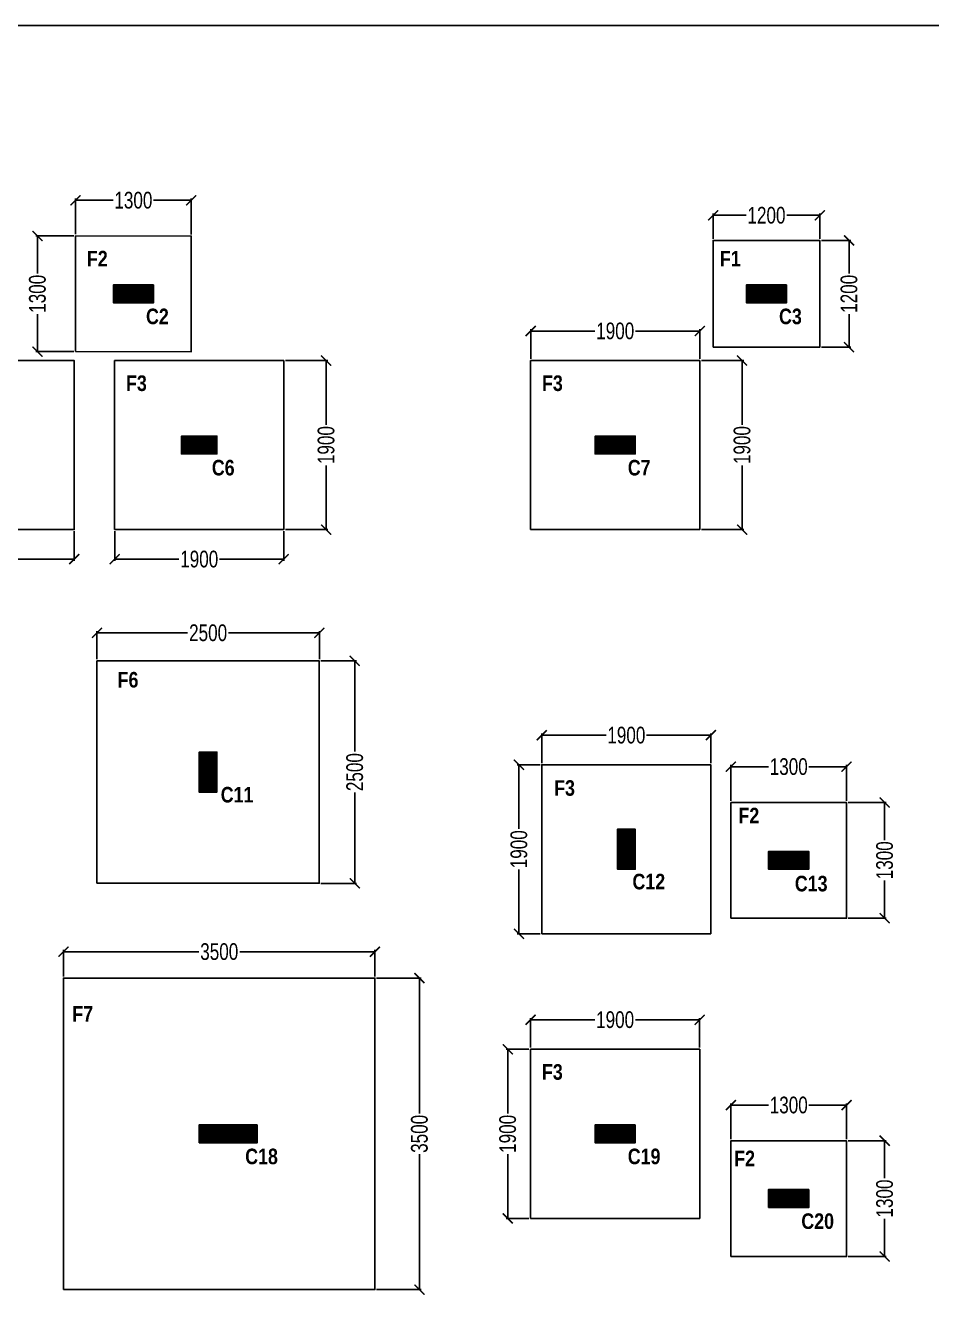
# Model space of a CAD drawing. Header units: millimetres. Extents: x 1798 to 243113, y 1193 to 150435.
# Drawn here: x 33453 to 43634, y 19871 to 34210 of the extents above; entities that cross this region are included whole.
import ezdxf

# ---------------------------------------------------------------- set-up
doc = ezdxf.new("R2010")
doc.units = ezdxf.units.MM
for name, color, linetype in [('-S-DIM', 8, 'Continuous'), ('A-WALL-PATT', 7, 'Continuous'), ('beam', 4, 'Continuous'), ('COL NOS', 12, 'Continuous'), ('column', 5, 'Continuous')]:
    doc.layers.add(name, color=color, linetype=linetype)
doc.styles.add('sd', font='ARIALNB.TTF')
doc.styles.add('SOBHA', font='swisscl.ttf')
doc.dimstyles.new('S-75', dxfattribs={"dimscale": 75, "dimtxt": 2.5, "dimasz": 1.5, "dimexe": 0.25, "dimexo": 0.25, "dimgap": 0.1, "dimtad": 0, "dimdec": 0, "dimrnd": 0.0005, "dimzin": 0, "dimdsep": 46, "dimtxsty": 'SOBHA', "dimblk": 'ARCHTICK', "dimcen": 0.09, "dimclrd": 8, "dimclre": 8, "dimclrt": 6, "dimadec": 0, "dimazin": 0, "dimtfac": 1, "dimtdec": 0, "dimtofl": 0, "dimtmove": 0, "dimatfit": 3, "dimfxl": 0.18, "dimtolj": 1, "dimtzin": 0, "dimlwd": -1, "dimlwe": -1, "dimarcsym": 0})
pattern_1 = [(225, (8423.86154, 36101.38852), (0.08838834765, -0.08838834765), [])]

# ---------------------------------------------------------------- blocks, each defined once
blk = doc.blocks.new('_ArchTick')
at = {"color": 0, "linetype": 'ByBlock', "const_width": 0.15}
blk.add_lwpolyline([(-0.5, -0.5), (0.5, 0.5)], dxfattribs=at)
blk = doc.blocks.new('*D679')
at = {"layer": '-S-DIM', "color": 8, "ltscale": 150000, "transparency": 16777216}
for p, q in [((33996, 31845), (33568, 31845)), ((33587, 31845), (33587, 31423)), ((33587, 30545), (33587, 30967)), ((33996, 30545), (33568, 30545))]:
    blk.add_line(p, q, dxfattribs=at)
at = {"layer": '-S-DIM', "color": 8, "linetype": 'Continuous', "ltscale": 150000, "transparency": 16777216, "xscale": 112.5, "yscale": 112.5, "zscale": 112.5}
for p, rotation in [((33587, 31845), 90), ((33587, 30545), 270)]:
    blk.add_blockref('_ArchTick', p, dxfattribs=dict(at, rotation=rotation))
at = {"layer": '-S-DIM', "color": 6, "linetype": 'Continuous', "ltscale": 150000, "transparency": 16777216, "insert": (33587, 31195), "char_height": 187.5, "attachment_point": 5, "rotation": 90, "style": 'SOBHA'}
blk.add_mtext('\\A1;1300', dxfattribs=at)
blk = doc.blocks.new('*D680')
at = {"layer": '-S-DIM', "color": 8, "ltscale": 150000, "transparency": 16777216}
for p, q in [((34015, 31864), (34015, 32265)), ((35315, 31862), (35315, 32265)), ((34015, 32246), (34437, 32246)), ((35315, 32246), (34893, 32246))]:
    blk.add_line(p, q, dxfattribs=at)
at = {"layer": '-S-DIM', "color": 8, "linetype": 'Continuous', "ltscale": 150000, "transparency": 16777216, "xscale": 112.5, "yscale": 112.5, "zscale": 112.5, "rotation": 180}
blk.add_blockref('_ArchTick', (34015, 32246), dxfattribs=at)
at = {"layer": '-S-DIM', "color": 8, "linetype": 'Continuous', "ltscale": 150000, "transparency": 16777216, "xscale": 112.5, "yscale": 112.5, "zscale": 112.5}
blk.add_blockref('_ArchTick', (35315, 32246), dxfattribs=at)
at = {"layer": '-S-DIM', "color": 6, "linetype": 'Continuous', "ltscale": 150000, "transparency": 16777216, "insert": (34665, 32246), "char_height": 187.5, "attachment_point": 5, "style": 'SOBHA'}
blk.add_mtext('\\A1;1300', dxfattribs=at)
blk = doc.blocks.new('*D568')
at = {"layer": '-S-DIM', "color": 8, "ltscale": 150000, "transparency": 16777216}
for p, q in [((42398, 31795), (42727, 31795)), ((42708, 31795), (42708, 31423)), ((42708, 30595), (42708, 30967)), ((42398, 30595), (42727, 30595))]:
    blk.add_line(p, q, dxfattribs=at)
at = {"layer": '-S-DIM', "color": 8, "linetype": 'Continuous', "ltscale": 150000, "transparency": 16777216, "xscale": 112.5, "yscale": 112.5, "zscale": 112.5}
for p, rotation in [((42708, 31795), 90), ((42708, 30595), 270)]:
    blk.add_blockref('_ArchTick', p, dxfattribs=dict(at, rotation=rotation))
at = {"layer": '-S-DIM', "color": 6, "linetype": 'Continuous', "ltscale": 150000, "transparency": 16777216, "insert": (42708, 31195), "char_height": 187.5, "attachment_point": 5, "rotation": 90, "style": 'SOBHA'}
blk.add_mtext('\\A1;1200', dxfattribs=at)
blk = doc.blocks.new('*D681')
at = {"layer": '-S-DIM', "color": 8, "ltscale": 150000, "transparency": 16777216}
for p, q in [((41180, 31814), (41180, 32096)), ((41180, 32077), (41552, 32077)), ((42380, 32077), (42007, 32077)), ((42380, 31814), (42380, 32096))]:
    blk.add_line(p, q, dxfattribs=at)
at = {"layer": '-S-DIM', "color": 8, "linetype": 'Continuous', "ltscale": 150000, "transparency": 16777216, "xscale": 112.5, "yscale": 112.5, "zscale": 112.5, "rotation": 180}
blk.add_blockref('_ArchTick', (41180, 32077), dxfattribs=at)
at = {"layer": '-S-DIM', "color": 8, "linetype": 'Continuous', "ltscale": 150000, "transparency": 16777216, "xscale": 112.5, "yscale": 112.5, "zscale": 112.5}
blk.add_blockref('_ArchTick', (42380, 32077), dxfattribs=at)
at = {"layer": '-S-DIM', "color": 6, "linetype": 'Continuous', "ltscale": 150000, "transparency": 16777216, "insert": (41780, 32077), "char_height": 187.5, "attachment_point": 5, "style": 'SOBHA'}
blk.add_mtext('\\A1;1200', dxfattribs=at)
blk = doc.blocks.new('*D569')
at = {"layer": '-S-DIM', "color": 8, "ltscale": 150000, "transparency": 16777216}
for p, q in [((42698, 25479), (43127, 25479)), ((43108, 25479), (43108, 25056)), ((43108, 24179), (43108, 24601)), ((42698, 24179), (43127, 24179))]:
    blk.add_line(p, q, dxfattribs=at)
at = {"layer": '-S-DIM', "color": 8, "linetype": 'Continuous', "ltscale": 150000, "transparency": 16777216, "xscale": 112.5, "yscale": 112.5, "zscale": 112.5}
for p, rotation in [((43108, 25479), 90), ((43108, 24179), 270)]:
    blk.add_blockref('_ArchTick', p, dxfattribs=dict(at, rotation=rotation))
at = {"layer": '-S-DIM', "color": 6, "linetype": 'Continuous', "ltscale": 150000, "transparency": 16777216, "insert": (43108, 24829), "char_height": 187.5, "attachment_point": 5, "rotation": 90, "style": 'SOBHA'}
blk.add_mtext('\\A1;1300', dxfattribs=at)
blk = doc.blocks.new('*D682')
at = {"layer": '-S-DIM', "color": 8, "ltscale": 150000, "transparency": 16777216}
for p, q in [((41380, 25497), (41380, 25900)), ((41380, 25881), (41802, 25881)), ((42680, 25881), (42257, 25881)), ((42680, 25497), (42680, 25900))]:
    blk.add_line(p, q, dxfattribs=at)
at = {"layer": '-S-DIM', "color": 8, "linetype": 'Continuous', "ltscale": 150000, "transparency": 16777216, "xscale": 112.5, "yscale": 112.5, "zscale": 112.5, "rotation": 180}
blk.add_blockref('_ArchTick', (41380, 25881), dxfattribs=at)
at = {"layer": '-S-DIM', "color": 8, "linetype": 'Continuous', "ltscale": 150000, "transparency": 16777216, "xscale": 112.5, "yscale": 112.5, "zscale": 112.5}
blk.add_blockref('_ArchTick', (42680, 25881), dxfattribs=at)
at = {"layer": '-S-DIM', "color": 6, "linetype": 'Continuous', "ltscale": 150000, "transparency": 16777216, "insert": (42030, 25881), "char_height": 187.5, "attachment_point": 5, "style": 'SOBHA'}
blk.add_mtext('\\A1;1300', dxfattribs=at)
blk = doc.blocks.new('*D706')
at = {"layer": '-S-DIM', "color": 8, "ltscale": 150000, "transparency": 16777216}
for p, q in [((34255, 27089), (34255, 27404)), ((36755, 27089), (36755, 27404)), ((34255, 27385), (35275, 27385)), ((36755, 27385), (35735, 27385))]:
    blk.add_line(p, q, dxfattribs=at)
at = {"layer": '-S-DIM', "color": 8, "linetype": 'Continuous', "ltscale": 150000, "transparency": 16777216, "xscale": 112.5, "yscale": 112.5, "zscale": 112.5, "rotation": 180}
blk.add_blockref('_ArchTick', (34255, 27385), dxfattribs=at)
at = {"layer": '-S-DIM', "color": 8, "linetype": 'Continuous', "ltscale": 150000, "transparency": 16777216, "xscale": 112.5, "yscale": 112.5, "zscale": 112.5}
blk.add_blockref('_ArchTick', (36755, 27385), dxfattribs=at)
at = {"layer": '-S-DIM', "color": 6, "linetype": 'Continuous', "ltscale": 150000, "transparency": 16777216, "insert": (35505, 27385), "char_height": 187.5, "attachment_point": 5, "style": 'SOBHA'}
blk.add_mtext('\\A1;2500', dxfattribs=at)
blk = doc.blocks.new('*D707')
at = {"layer": '-S-DIM', "color": 8, "ltscale": 150000, "transparency": 16777216}
for p, q in [((36773, 27070), (37172, 27070)), ((37153, 27070), (37153, 26050)), ((37153, 24570), (37153, 25590)), ((36773, 24570), (37172, 24570))]:
    blk.add_line(p, q, dxfattribs=at)
at = {"layer": '-S-DIM', "color": 8, "linetype": 'Continuous', "ltscale": 150000, "transparency": 16777216, "xscale": 112.5, "yscale": 112.5, "zscale": 112.5}
for p, rotation in [((37153, 27070), 90), ((37153, 24570), 270)]:
    blk.add_blockref('_ArchTick', p, dxfattribs=dict(at, rotation=rotation))
at = {"layer": '-S-DIM', "color": 6, "linetype": 'Continuous', "ltscale": 150000, "transparency": 16777216, "insert": (37153, 25820), "char_height": 187.5, "attachment_point": 5, "rotation": 90, "style": 'SOBHA'}
blk.add_mtext('\\A1;2500', dxfattribs=at)
blk = doc.blocks.new('*D708')
at = {"layer": '-S-DIM', "color": 8, "ltscale": 150000, "transparency": 16777216}
for p, q in [((37398, 23505), (37899, 23505)), ((37880, 23505), (37880, 21985)), ((37880, 20005), (37880, 21525)), ((37398, 20005), (37899, 20005))]:
    blk.add_line(p, q, dxfattribs=at)
at = {"layer": '-S-DIM', "color": 8, "linetype": 'Continuous', "ltscale": 150000, "transparency": 16777216, "xscale": 112.5, "yscale": 112.5, "zscale": 112.5}
for p, rotation in [((37880, 23505), 90), ((37880, 20005), 270)]:
    blk.add_blockref('_ArchTick', p, dxfattribs=dict(at, rotation=rotation))
at = {"layer": '-S-DIM', "color": 6, "linetype": 'Continuous', "ltscale": 150000, "transparency": 16777216, "insert": (37880, 21755), "char_height": 187.5, "attachment_point": 5, "rotation": 90, "style": 'SOBHA'}
blk.add_mtext('\\A1;3500', dxfattribs=at)
blk = doc.blocks.new('*D709')
at = {"layer": '-S-DIM', "color": 8, "ltscale": 150000, "transparency": 16777216}
for p, q in [((33880, 23524), (33880, 23821)), ((37380, 23524), (37380, 23821)), ((33880, 23802), (35399, 23802)), ((37380, 23802), (35860, 23802))]:
    blk.add_line(p, q, dxfattribs=at)
at = {"layer": '-S-DIM', "color": 8, "linetype": 'Continuous', "ltscale": 150000, "transparency": 16777216, "xscale": 112.5, "yscale": 112.5, "zscale": 112.5, "rotation": 180}
blk.add_blockref('_ArchTick', (33880, 23802), dxfattribs=at)
at = {"layer": '-S-DIM', "color": 8, "linetype": 'Continuous', "ltscale": 150000, "transparency": 16777216, "xscale": 112.5, "yscale": 112.5, "zscale": 112.5}
blk.add_blockref('_ArchTick', (37380, 23802), dxfattribs=at)
at = {"layer": '-S-DIM', "color": 6, "linetype": 'Continuous', "ltscale": 150000, "transparency": 16777216, "insert": (35630, 23802), "char_height": 187.5, "attachment_point": 5, "style": 'SOBHA'}
blk.add_mtext('\\A1;3500', dxfattribs=at)
blk = doc.blocks.new('*D579')
at = {"layer": '-S-DIM', "color": 8, "ltscale": 150000, "transparency": 16777216}
for p, q in [((32100, 28527), (32100, 28194)), ((34000, 28527), (34000, 28194)), ((32100, 28213), (32822, 28213)), ((34000, 28213), (33277, 28213))]:
    blk.add_line(p, q, dxfattribs=at)
at = {"layer": '-S-DIM', "color": 8, "linetype": 'Continuous', "ltscale": 150000, "transparency": 16777216, "xscale": 112.5, "yscale": 112.5, "zscale": 112.5, "rotation": 180}
blk.add_blockref('_ArchTick', (32100, 28213), dxfattribs=at)
at = {"layer": '-S-DIM', "color": 8, "linetype": 'Continuous', "ltscale": 150000, "transparency": 16777216, "xscale": 112.5, "yscale": 112.5, "zscale": 112.5}
blk.add_blockref('_ArchTick', (34000, 28213), dxfattribs=at)
at = {"layer": '-S-DIM', "color": 6, "linetype": 'Continuous', "ltscale": 150000, "transparency": 16777216, "insert": (33050, 28213), "char_height": 187.5, "attachment_point": 5, "style": 'SOBHA'}
blk.add_mtext('\\A1;1900', dxfattribs=at)
blk = doc.blocks.new('*D581')
at = {"layer": '-S-DIM', "color": 8, "ltscale": 150000, "transparency": 16777216}
for p, q in [((34455, 28526), (34455, 28194)), ((36355, 28526), (36355, 28194)), ((34455, 28213), (35177, 28213)), ((36355, 28213), (35632, 28213))]:
    blk.add_line(p, q, dxfattribs=at)
at = {"layer": '-S-DIM', "color": 8, "linetype": 'Continuous', "ltscale": 150000, "transparency": 16777216, "xscale": 112.5, "yscale": 112.5, "zscale": 112.5, "rotation": 180}
blk.add_blockref('_ArchTick', (34455, 28213), dxfattribs=at)
at = {"layer": '-S-DIM', "color": 8, "linetype": 'Continuous', "ltscale": 150000, "transparency": 16777216, "xscale": 112.5, "yscale": 112.5, "zscale": 112.5}
blk.add_blockref('_ArchTick', (36355, 28213), dxfattribs=at)
at = {"layer": '-S-DIM', "color": 6, "linetype": 'Continuous', "ltscale": 150000, "transparency": 16777216, "insert": (35405, 28213), "char_height": 187.5, "attachment_point": 5, "style": 'SOBHA'}
blk.add_mtext('\\A1;1900', dxfattribs=at)
blk = doc.blocks.new('*D713')
at = {"layer": '-S-DIM', "color": 8, "ltscale": 150000, "transparency": 16777216}
for p, q in [((36373, 30445), (36850, 30445)), ((36831, 30445), (36831, 29723)), ((36831, 28545), (36831, 29267)), ((36373, 28545), (36850, 28545))]:
    blk.add_line(p, q, dxfattribs=at)
at = {"layer": '-S-DIM', "color": 8, "linetype": 'Continuous', "ltscale": 150000, "transparency": 16777216, "xscale": 112.5, "yscale": 112.5, "zscale": 112.5}
for p, rotation in [((36831, 30445), 90), ((36831, 28545), 270)]:
    blk.add_blockref('_ArchTick', p, dxfattribs=dict(at, rotation=rotation))
at = {"layer": '-S-DIM', "color": 6, "linetype": 'Continuous', "ltscale": 150000, "transparency": 16777216, "insert": (36831, 29495), "char_height": 187.5, "attachment_point": 5, "rotation": 90, "style": 'SOBHA'}
blk.add_mtext('\\A1;1900', dxfattribs=at)
blk = doc.blocks.new('*D714')
at = {"layer": '-S-DIM', "color": 8, "ltscale": 150000, "transparency": 16777216}
for p, q in [((39130, 30464), (39130, 30796)), ((39130, 30777), (39852, 30777)), ((41030, 30777), (40307, 30777)), ((41030, 30464), (41030, 30796))]:
    blk.add_line(p, q, dxfattribs=at)
at = {"layer": '-S-DIM', "color": 8, "linetype": 'Continuous', "ltscale": 150000, "transparency": 16777216, "xscale": 112.5, "yscale": 112.5, "zscale": 112.5, "rotation": 180}
blk.add_blockref('_ArchTick', (39130, 30777), dxfattribs=at)
at = {"layer": '-S-DIM', "color": 8, "linetype": 'Continuous', "ltscale": 150000, "transparency": 16777216, "xscale": 112.5, "yscale": 112.5, "zscale": 112.5}
blk.add_blockref('_ArchTick', (41030, 30777), dxfattribs=at)
at = {"layer": '-S-DIM', "color": 6, "linetype": 'Continuous', "ltscale": 150000, "transparency": 16777216, "insert": (40080, 30777), "char_height": 187.5, "attachment_point": 5, "style": 'SOBHA'}
blk.add_mtext('\\A1;1900', dxfattribs=at)
blk = doc.blocks.new('*D715')
at = {"layer": '-S-DIM', "color": 8, "ltscale": 150000, "transparency": 16777216}
for p, q in [((41048, 30445), (41525, 30445)), ((41506, 30445), (41506, 29723)), ((41506, 28545), (41506, 29267)), ((41048, 28545), (41525, 28545))]:
    blk.add_line(p, q, dxfattribs=at)
at = {"layer": '-S-DIM', "color": 8, "linetype": 'Continuous', "ltscale": 150000, "transparency": 16777216, "xscale": 112.5, "yscale": 112.5, "zscale": 112.5}
for p, rotation in [((41506, 30445), 90), ((41506, 28545), 270)]:
    blk.add_blockref('_ArchTick', p, dxfattribs=dict(at, rotation=rotation))
at = {"layer": '-S-DIM', "color": 6, "linetype": 'Continuous', "ltscale": 150000, "transparency": 16777216, "insert": (41506, 29495), "char_height": 187.5, "attachment_point": 5, "rotation": 90, "style": 'SOBHA'}
blk.add_mtext('\\A1;1900', dxfattribs=at)
blk = doc.blocks.new('*D716')
at = {"layer": '-S-DIM', "color": 8, "ltscale": 150000, "transparency": 16777216}
for p, q in [((39129, 22724), (39129, 23056)), ((39129, 23037), (39851, 23037)), ((41029, 23037), (40307, 23037)), ((41029, 22724), (41029, 23056))]:
    blk.add_line(p, q, dxfattribs=at)
at = {"layer": '-S-DIM', "color": 8, "linetype": 'Continuous', "ltscale": 150000, "transparency": 16777216, "xscale": 112.5, "yscale": 112.5, "zscale": 112.5, "rotation": 180}
blk.add_blockref('_ArchTick', (39129, 23037), dxfattribs=at)
at = {"layer": '-S-DIM', "color": 8, "linetype": 'Continuous', "ltscale": 150000, "transparency": 16777216, "xscale": 112.5, "yscale": 112.5, "zscale": 112.5}
blk.add_blockref('_ArchTick', (41029, 23037), dxfattribs=at)
at = {"layer": '-S-DIM', "color": 6, "linetype": 'Continuous', "ltscale": 150000, "transparency": 16777216, "insert": (40079, 23037), "char_height": 187.5, "attachment_point": 5, "style": 'SOBHA'}
blk.add_mtext('\\A1;1900', dxfattribs=at)
blk = doc.blocks.new('*D582')
at = {"layer": '-S-DIM', "color": 8, "ltscale": 150000, "transparency": 16777216}
for p, q in [((39110, 22705), (38854, 22705)), ((38872, 22705), (38872, 21983)), ((38872, 20805), (38872, 21528)), ((39110, 20805), (38854, 20805))]:
    blk.add_line(p, q, dxfattribs=at)
at = {"layer": '-S-DIM', "color": 8, "linetype": 'Continuous', "ltscale": 150000, "transparency": 16777216, "xscale": 112.5, "yscale": 112.5, "zscale": 112.5}
for p, rotation in [((38872, 22705), 90), ((38872, 20805), 270)]:
    blk.add_blockref('_ArchTick', p, dxfattribs=dict(at, rotation=rotation))
at = {"layer": '-S-DIM', "color": 6, "linetype": 'Continuous', "ltscale": 150000, "transparency": 16777216, "insert": (38872, 21755), "char_height": 187.5, "attachment_point": 5, "rotation": 90, "style": 'SOBHA'}
blk.add_mtext('\\A1;1900', dxfattribs=at)
blk = doc.blocks.new('*D711')
at = {"layer": '-S-DIM', "color": 8, "ltscale": 150000, "transparency": 16777216}
for p, q in [((39255, 25922), (39255, 26254)), ((41155, 25922), (41155, 26254)), ((39255, 26235), (39977, 26235)), ((41155, 26235), (40432, 26235))]:
    blk.add_line(p, q, dxfattribs=at)
at = {"layer": '-S-DIM', "color": 8, "linetype": 'Continuous', "ltscale": 150000, "transparency": 16777216, "xscale": 112.5, "yscale": 112.5, "zscale": 112.5, "rotation": 180}
blk.add_blockref('_ArchTick', (39255, 26235), dxfattribs=at)
at = {"layer": '-S-DIM', "color": 8, "linetype": 'Continuous', "ltscale": 150000, "transparency": 16777216, "xscale": 112.5, "yscale": 112.5, "zscale": 112.5}
blk.add_blockref('_ArchTick', (41155, 26235), dxfattribs=at)
at = {"layer": '-S-DIM', "color": 6, "linetype": 'Continuous', "ltscale": 150000, "transparency": 16777216, "insert": (40205, 26235), "char_height": 187.5, "attachment_point": 5, "style": 'SOBHA'}
blk.add_mtext('\\A1;1900', dxfattribs=at)
blk = doc.blocks.new('*D577')
at = {"layer": '-S-DIM', "color": 8, "ltscale": 150000, "transparency": 16777216}
for p, q in [((39236, 25903), (38979, 25903)), ((38998, 25903), (38998, 25181)), ((38998, 24003), (38998, 24725)), ((39236, 24003), (38979, 24003))]:
    blk.add_line(p, q, dxfattribs=at)
at = {"layer": '-S-DIM', "color": 8, "linetype": 'Continuous', "ltscale": 150000, "transparency": 16777216, "xscale": 112.5, "yscale": 112.5, "zscale": 112.5}
for p, rotation in [((38998, 25903), 90), ((38998, 24003), 270)]:
    blk.add_blockref('_ArchTick', p, dxfattribs=dict(at, rotation=rotation))
at = {"layer": '-S-DIM', "color": 6, "linetype": 'Continuous', "ltscale": 150000, "transparency": 16777216, "insert": (38998, 24953), "char_height": 187.5, "attachment_point": 5, "rotation": 90, "style": 'SOBHA'}
blk.add_mtext('\\A1;1900', dxfattribs=at)
blk = doc.blocks.new('*D578')
at = {"layer": '-S-DIM', "color": 8, "ltscale": 150000, "transparency": 16777216}
for p, q in [((42698, 21678), (43127, 21678)), ((43108, 21678), (43108, 21256)), ((43108, 20378), (43108, 20800)), ((42698, 20378), (43127, 20378))]:
    blk.add_line(p, q, dxfattribs=at)
at = {"layer": '-S-DIM', "color": 8, "linetype": 'Continuous', "ltscale": 150000, "transparency": 16777216, "xscale": 112.5, "yscale": 112.5, "zscale": 112.5}
for p, rotation in [((43108, 21678), 90), ((43108, 20378), 270)]:
    blk.add_blockref('_ArchTick', p, dxfattribs=dict(at, rotation=rotation))
at = {"layer": '-S-DIM', "color": 6, "linetype": 'Continuous', "ltscale": 150000, "transparency": 16777216, "insert": (43108, 21028), "char_height": 187.5, "attachment_point": 5, "rotation": 90, "style": 'SOBHA'}
blk.add_mtext('\\A1;1300', dxfattribs=at)
blk = doc.blocks.new('*D712')
at = {"layer": '-S-DIM', "color": 8, "ltscale": 150000, "transparency": 16777216}
for p, q in [((41380, 21697), (41380, 22097)), ((42680, 21695), (42680, 22097)), ((41380, 22078), (41802, 22078)), ((42680, 22078), (42257, 22078))]:
    blk.add_line(p, q, dxfattribs=at)
at = {"layer": '-S-DIM', "color": 8, "linetype": 'Continuous', "ltscale": 150000, "transparency": 16777216, "xscale": 112.5, "yscale": 112.5, "zscale": 112.5, "rotation": 180}
blk.add_blockref('_ArchTick', (41380, 22078), dxfattribs=at)
at = {"layer": '-S-DIM', "color": 8, "linetype": 'Continuous', "ltscale": 150000, "transparency": 16777216, "xscale": 112.5, "yscale": 112.5, "zscale": 112.5}
blk.add_blockref('_ArchTick', (42680, 22078), dxfattribs=at)
at = {"layer": '-S-DIM', "color": 6, "linetype": 'Continuous', "ltscale": 150000, "transparency": 16777216, "insert": (42030, 22078), "char_height": 187.5, "attachment_point": 5, "style": 'SOBHA'}
blk.add_mtext('\\A1;1300', dxfattribs=at)

msp = doc.modelspace()

# ---------------------------------------------------------------- hatches: boundary and pattern name
at = {"layer": 'A-WALL-PATT'}
h = msp.add_hatch(dxfattribs=at)
h.set_pattern_fill('ANSI31', color=8, angle=180)
h.set_pattern_definition(pattern_1)
h.paths.add_polyline_path([(34890, 31095.3), (34890, 31295.3), (34440, 31295.3), (34440, 31095.3)])
h = msp.add_hatch(dxfattribs=at)
h.set_pattern_fill('ANSI31', color=8, angle=180)
h.set_pattern_definition(pattern_1)
h.paths.add_polyline_path([(42004.6, 31095.3), (42004.6, 31295.3), (41554.6, 31295.3), (41554.6, 31095.3)])
h = msp.add_hatch(dxfattribs=at)
h.set_pattern_fill('ANSI31', color=8)
h.set_pattern_definition([(45, (97244.84867, 45229.3001), (-0.08838834765, 0.08838834765), [])])
h.paths.add_polyline_path([(35204.6, 29395.3), (35604.6, 29395.3), (35604.6, 29595.3), (35204.6, 29595.3)])
h = msp.add_hatch(dxfattribs=at)
h.set_pattern_fill('ANSI31', color=8)
h.set_pattern_definition([(45, (101944.84842, 45229.2715), (-0.08838834765, 0.08838834765), [])])
h.paths.add_polyline_path([(39854.6, 29595.3), (39854.6, 29395.3), (40304.6, 29395.3), (40304.6, 29595.3)])
h = msp.add_hatch(dxfattribs=at)
h.set_pattern_fill('ANSI31', color=8, angle=90)
h.set_pattern_definition([(135, (19770.57247, 87635.50789), (-0.08838834765, -0.08838834765), [])])
h.paths.add_polyline_path([(35604.6, 25595.3), (35604.6, 26045.3), (35404.6, 26045.3), (35404.6, 25595.3)])
h = msp.add_hatch(dxfattribs=at)
h.set_pattern_fill('ANSI31', color=8, angle=90)
h.set_pattern_definition([(135, (24470.57247, 86878.0179), (-0.08838834765, -0.08838834765), [])])
h.paths.add_polyline_path([(40104.6, 24727.8), (40304.6, 24727.8), (40304.6, 25177.8), (40104.6, 25177.8)])
h = msp.add_hatch(dxfattribs=at)
h.set_pattern_fill('ANSI31', color=8)
h.set_pattern_definition([(45, (8423.86154, 36101.38852), (-0.08838834765, 0.08838834765), [])])
h.paths.add_polyline_path([(41804.6, 24928.5), (41804.6, 24728.5), (42254.6, 24728.5), (42254.6, 24928.5)])
h = msp.add_hatch(dxfattribs=at)
h.set_pattern_fill('ANSI31', color=8)
h.set_pattern_definition([(45, (97554.84878, 37489.2508), (-0.08838834765, 0.08838834765), [])])
h.paths.add_polyline_path([(35404.6, 21855.2), (35404.6, 21655.2), (36054.6, 21655.2), (36054.6, 21855.2)])
h = msp.add_hatch(dxfattribs=at)
h.set_pattern_fill('ANSI31', color=8)
h.set_pattern_definition([(45, (102004.48903, 37489.43086), (-0.08838834765, 0.08838834765), [])])
h.paths.add_polyline_path([(39854.2, 21855.4), (39854.2, 21655.4), (40304.2, 21655.4), (40304.2, 21855.4)])
h = msp.add_hatch(dxfattribs=at)
h.set_pattern_fill('ANSI31', color=8)
h.set_pattern_definition([(45, (103954.84871, 36761.78154), (-0.08838834765, 0.08838834765), [])])
h.paths.add_polyline_path([(41804.6, 21127.8), (41804.6, 20927.8), (42254.6, 20927.8), (42254.6, 21127.8)])

# ---------------------------------------------------------------- linework, layer by layer
at = {"layer": 'beam', "color": 2}
msp.add_lwpolyline([(23270.8, 34210), (62150.8, 34210), (62150.8, 8352.1), (23270.8, 8352.1)], close=True, dxfattribs=at)
for points, elevation in [([(34015, 30545.3), (35314.9, 30543.3), (35314.9, 31843.3), (34015, 31845.3)], 239039.1), ([(41179.6, 30595.3), (42379.6, 30595.3), (42379.6, 31795.3), (41179.6, 31795.3)], 239039.1), ([(32099.6, 28545.3), (33999.6, 28545.3), (33999.6, 30445.3), (32099.6, 30445.3)], 239039.1), ([(34454.6, 28545.3), (36354.6, 28545.3), (36354.6, 30445.3), (34454.6, 30445.3)], 239037), ([(39129.6, 28545.3), (41029.6, 28545.3), (41029.6, 30445.3), (39129.6, 30445.3)], 239039.1), ([(34254.6, 24570.3), (36754.6, 24570.3), (36754.6, 27070.3), (34254.6, 27070.3)], 239039.1), ([(39254.6, 24002.8), (41154.6, 24002.8), (41154.6, 25902.8), (39254.6, 25902.8)], 239039.1), ([(41379.6, 24178.5), (42679.6, 24178.5), (42679.6, 25478.5), (41379.6, 25478.5)], 239060.4), ([(33879.6, 20005.2), (37379.6, 20005.2), (37379.6, 23505.2), (33879.6, 23505.2)], 239039.7), ([(39129.2, 20805.4), (41029.2, 20805.4), (41029.2, 22705.4), (39129.2, 22705.4)], 239050.2), ([(41379.6, 20377.8), (42679.6, 20375.8), (42679.6, 21675.8), (41379.6, 21677.8)], 358558.6)]:
    msp.add_lwpolyline(points, close=True, dxfattribs=dict(at, elevation=elevation))
at = {"layer": 'column'}
for points, elevation in [([(34890, 31095.3), (34440, 31095.3), (34440, 31295.3), (34890, 31295.3)], 239039.1), ([(42004.6, 31095.3), (41554.6, 31095.3), (41554.6, 31295.3), (42004.6, 31295.3)], 239039.1), ([(35204.6, 29595.3), (35604.6, 29595.3), (35604.6, 29395.3), (35204.6, 29395.3)], 239037), ([(39854.6, 29595.3), (40304.6, 29595.3), (40304.6, 29395.3), (39854.6, 29395.3)], 239039.1), ([(35404.6, 25595.3), (35404.6, 26045.3), (35604.6, 26045.3), (35604.6, 25595.3)], 239039.1), ([(40104.6, 24727.8), (40104.6, 25177.8), (40304.6, 25177.8), (40304.6, 24727.8)], 239039.1), ([(41804.6, 24928.5), (42254.6, 24928.5), (42254.6, 24728.5), (41804.6, 24728.5)], 239060.4), ([(35404.6, 21855.2), (36054.6, 21855.2), (36054.6, 21655.2), (35404.6, 21655.2)], 239039.7), ([(39854.2, 21855.4), (40304.2, 21855.4), (40304.2, 21655.4), (39854.2, 21655.4)], 239050.2), ([(41804.6, 21127.8), (42254.6, 21127.8), (42254.6, 20927.8), (41804.6, 20927.8)], 358558.6)]:
    msp.add_lwpolyline(points, close=True, dxfattribs=dict(at, elevation=elevation))

# ---------------------------------------------------------------- texts
at = {"layer": 'COL NOS', "style": 'sd'}
for s, p in [('F2', (34142.6, 31502.9)), ('F1', (41256.7, 31502.9)), ('C2', (34806.9, 30853.7)), ('C3', (41921, 30853.7)), ('F3', (34582.1, 30102.9, -2.1)), ('F3', (39257.1, 30102.9)), ('C6', (35546.5, 29153.8, -2.1)), ('C7', (40221.5, 29153.7)), ('F6', (34487.6, 26770.3)), ('F3', (39393.5, 25554.2)), ('C11', (35646.5, 25478.7)), ('F2', (41464.8, 25244, -239039.1)), ('C12', (40273.7, 24502.3)), ('C13', (42098.6, 24479.8, -239039.1)), ('F7', (33978.7, 23016.5, 0.6)), ('F3', (39256.7, 22363.1, 11.1)), ('C18', (35921.5, 21413.7, 0.6)), ('C19', (40221.1, 21413.9, 11.1)), ('F2', (41417.2, 21390.9, 119519.5)), ('C20', (42171.5, 20686.3, 119519.5))]:
    msp.add_text(s, height=175, dxfattribs=at).set_placement(p)

# ---------------------------------------------------------------- dimensions: what is measured, and where the dimension line sits
at = {"layer": '-S-DIM', "linetype": 'Continuous', "ltscale": 150000}
for base, p1, p2, picture, middle in [((35314.9, 32246), (34015, 31845.3, 239039.1), (35314.9, 31843.3, 239039.1), '*D680', (34665, 32246)), ((42379.6, 32077), (41179.6, 31795.3, 239039.1), (42379.6, 31795.3, 239039.1), '*D681', (41779.6, 32077)), ((41029.6, 30777.3, 239039.1), (39129.6, 30445.3, 239039.1), (41029.6, 30445.3, 239039.1), '*D714', (40079.6, 30777.3, 239039.1)), ((33999.6, 28213.2, 239039.1), (32099.6, 28545.3, 239039.1), (33999.6, 28545.3, 239039.1), '*D579', (33049.6, 28213.2, 239039.1)), ((36354.6, 28213.2, 239037), (34454.6, 28545.2, 239037), (36354.6, 28545.2, 239037), '*D581', (35404.6, 28213.2, 239037)), ((34254.6, 27385.4), (36754.6, 27070.3, 239039.1), (34254.6, 27070.3, 239039.1), '*D706', (35504.6, 27385.4)), ((41154.6, 26234.8, 239039.1), (39254.6, 25902.8, 239039.1), (41154.6, 25902.8, 239039.1), '*D711', (40204.6, 26234.8, 239039.1)), ((42679.6, 25881.2, 21.3), (41379.6, 25478.5, 239060.4), (42679.6, 25478.5, 239060.4), '*D682', (42029.6, 25881.2, 21.3)), ((37379.6, 23802.3), (33879.6, 23505.2, 239039.7), (37379.6, 23505.2, 239039.7), '*D709', (35629.6, 23802.3)), ((41029.2, 23037.4, 239050.2), (39129.2, 22705.4, 239050.2), (41029.2, 22705.4, 239050.2), '*D716', (40079.2, 23037.4, 239050.2)), ((42679.6, 22078.5, 119519.5), (41379.6, 21677.8, 358558.6), (42679.6, 21675.8, 358558.6), '*D712', (42029.6, 22078.5, 119519.5))]:
    dim = msp.add_linear_dim(base=base, p1=p1, p2=p2, dimstyle='S-75', dxfattribs=at)
    dim.commit()
    dim.dimension.update_dxf_attribs({"geometry": picture, "text_midpoint": middle})
for base, p1, p2, picture, middle in [((33586.7, 31845.3), (34015, 30545.3, 239039.1), (34015, 31845.3, 239039.1), '*D679', (33586.7, 31195.3)), ((42708, 31795.3), (42379.6, 30595.3, 239039.1), (42379.6, 31795.3, 239039.1), '*D568', (42708, 31195.3)), ((36830.8, 28545.3, 239037), (36354.6, 30445.3, 239037), (36354.6, 28545.3, 239037), '*D713', (36830.8, 29495.3, 239037)), ((41505.8, 28545.3, 239039.1), (41029.6, 30445.3, 239039.1), (41029.6, 28545.3, 239039.1), '*D715', (41505.8, 29495.3, 239039.1)), ((37152.8, 24570.3), (36754.6, 27070.3, 239039.1), (36754.6, 24570.3, 239039.1), '*D707', (37152.8, 25820.3)), ((38997.7, 24002.8, 239039.1), (39254.6, 25902.8, 239039.1), (39254.6, 24002.8, 239039.1), '*D577', (38997.7, 24952.8, 239039.1)), ((43107.9, 25478.5, 21.3), (42679.6, 24178.5, 239060.4), (42679.6, 25478.5, 239060.4), '*D569', (43107.9, 24828.5, 21.3)), ((37880.4, 20005.2), (37379.6, 23505.2, 239039.7), (37379.6, 20005.2, 239039.7), '*D708', (37880.4, 21755.2)), ((38872.4, 20805.4, 239050.2), (39129.2, 22705.4, 239050.2), (39129.2, 20805.4, 239050.2), '*D582', (38872.4, 21755.4, 239050.2)), ((43107.8, 21677.8, 119519.5), (42679.6, 20377.8, 358558.6), (42679.6, 21677.8, 358558.6), '*D578', (43107.8, 21027.8, 119519.5))]:
    dim = msp.add_linear_dim(base=base, p1=p1, p2=p2, angle=90, dimstyle='S-75', dxfattribs=at)
    dim.commit()
    dim.dimension.update_dxf_attribs({"geometry": picture, "text_midpoint": middle})

doc.saveas('drawing.dxf')
